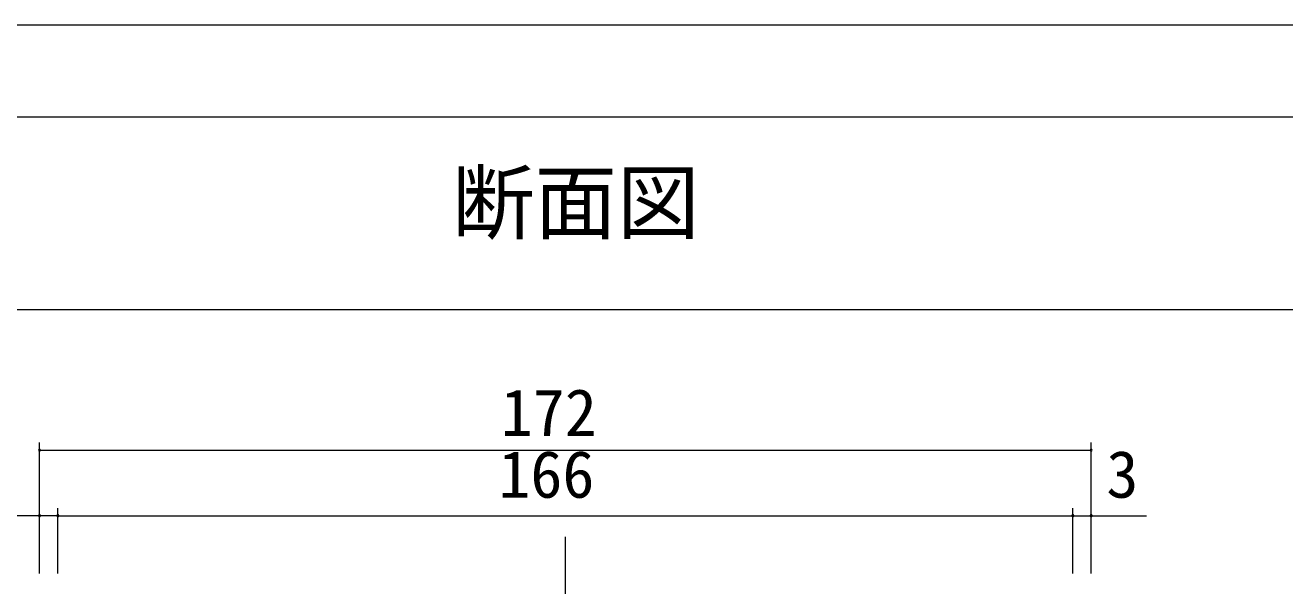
# Model space of a CAD drawing. Units: millimetres on the paper, enlarged 10 times, with parts at other scales. Extents: x -2000 to 2000, y -1385 to 1385.
# Drawn here: x -1094 to -408, y 1079 to 1385 of the extents above; entities that cross this region are included whole.
import ezdxf
from ezdxf.enums import TextEntityAlignment as Align

# ---------------------------------------------------------------- set-up
doc = ezdxf.new("R2010")
doc.units = ezdxf.units.MM
doc.header["$LTSCALE"] = 10
doc.linetypes.add('CHAIN2', pattern=[12, 9, -1, 1, -1])
for name, color, linetype, lineweight in [('1-0_H-SYM', 7, 'Continuous', 20), ('1-1_0', 7, 'Continuous', 20), ('2-0_18', 7, 'Continuous', 18), ('3-0', 7, 'Continuous', 20)]:
    doc.layers.add(name, color=color, linetype=linetype, lineweight=lineweight)
doc.styles.add('ＭＳ ゴシック', font='')
doc.styles.get('ＭＳ ゴシック').set_extended_font_data('MS Gothic')

msp = doc.modelspace()

# ---------------------------------------------------------------- linework, layer by layer
at = {"layer": '1-0_H-SYM'}
for p, q in [((-1950, 1335), (380, 1335)), ((-1950, 1230), (380, 1230))]:
    msp.add_line(p, q, dxfattribs=at)
at = {"layer": '1-1_0'}
for p, q in [((-1950, 1335), (380, 1335)), ((-1950, 1230), (380, 1230))]:
    msp.add_line(p, q, dxfattribs=at)
msp.add_lwpolyline([(-2000, -1385), (2000, -1385), (2000, 1385), (-2000, 1385)], close=True, dxfattribs=at)
at = {"layer": '2-0_18', "color": 4, "lineweight": 9}
for p, q in [((-1086.6, 1121.69), (-1086.6, 1157.44)), ((-1086.6, 1121.69), (-1086.6, 1157.44)), ((-513.27, 1121.69), (-513.27, 1157.44)), ((-513.27, 1121.69), (-513.27, 1157.44)), ((-1086.6, 1153.27), (-513.27, 1153.27)), ((-1086.6, 1085.94), (-1086.6, 1121.69)), ((-1076.6, 1085.94), (-1076.6, 1121.69)), ((-1076.6, 1085.94), (-1076.6, 1121.69)), ((-523.27, 1085.94), (-523.27, 1121.69)), ((-523.27, 1085.94), (-523.27, 1121.69)), ((-513.27, 1085.94), (-513.27, 1121.69)), ((-1076.6, 1117.52), (-523.27, 1117.52))]:
    msp.add_line(p, q, dxfattribs=at)
for points in [[(-1076.6, 1117.52), (-1086.6, 1117.52), (-1116.88, 1117.52)], [(-523.27, 1117.52), (-513.27, 1117.52), (-482.99, 1117.52)]]:
    msp.add_lwpolyline(points, dxfattribs=at)
for centre, start, end in [((-1086.6, 1153.27), 0, 180), ((-1086.6, 1153.27), 0, 180), ((-513.27, 1153.27), 0, 180), ((-513.27, 1153.27), 0, 180), ((-1086.6, 1153.27), 180, 0), ((-1086.6, 1153.27), 180, 0), ((-513.27, 1153.27), 180, 0), ((-513.27, 1153.27), 180, 0), ((-1086.6, 1117.52), 0, 180), ((-1086.6, 1117.52), 180, 0), ((-1076.6, 1117.52), 0, 180), ((-1076.6, 1117.52), 0, 180), ((-1076.6, 1117.52), 180, 0), ((-1076.6, 1117.52), 180, 0), ((-523.27, 1117.52), 0, 180), ((-523.27, 1117.52), 0, 180), ((-523.27, 1117.52), 180, 0), ((-523.27, 1117.52), 180, 0), ((-513.27, 1117.52), 0, 180), ((-513.27, 1117.52), 180, 0)]:
    msp.add_arc(centre, 0.521, start, end, dxfattribs=at)
at = {"layer": '3-0', "color": 4, "linetype": 'CHAIN2', "lineweight": 9}
msp.add_line((-799.93, 1105.94), (-799.93, 55.45), dxfattribs=at)

# ---------------------------------------------------------------- texts
at = {"layer": '1-1_0', "style": 'ＭＳ ゴシック'}
msp.add_text('断面図', height=32.99, dxfattribs=at).set_placement((-861.74, 1261.98), align=Align.BOTTOM_LEFT)
at = {"layer": '2-0_18', "style": 'ＭＳ ゴシック'}
for s, p in [('172', (-835.13, 1153.27)), ('166', (-836.41, 1119.6)), ('3', (-504.93, 1119.6))]:
    msp.add_text(s, height=25.66, dxfattribs=at).set_placement(p, align=Align.BOTTOM_LEFT)

doc.saveas('drawing.dxf')
